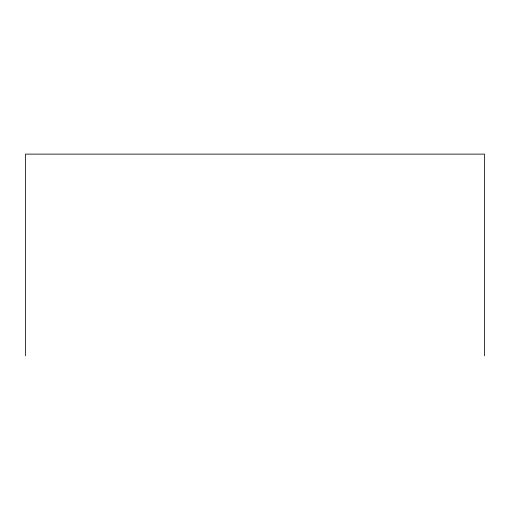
<?xml version="1.0" encoding="UTF-8"?>
<svg xmlns="http://www.w3.org/2000/svg" width="510" height="510" viewBox="0 0 510 510"><rect width="100%" height="100%" fill="white"/><g stroke="black" fill="none" stroke-linecap="round" stroke-linejoin="round"><path stroke-width="0.76" d="M484.5 355.872L484.5 154.128L25.5 154.128L25.5 355.872"/></g></svg>
